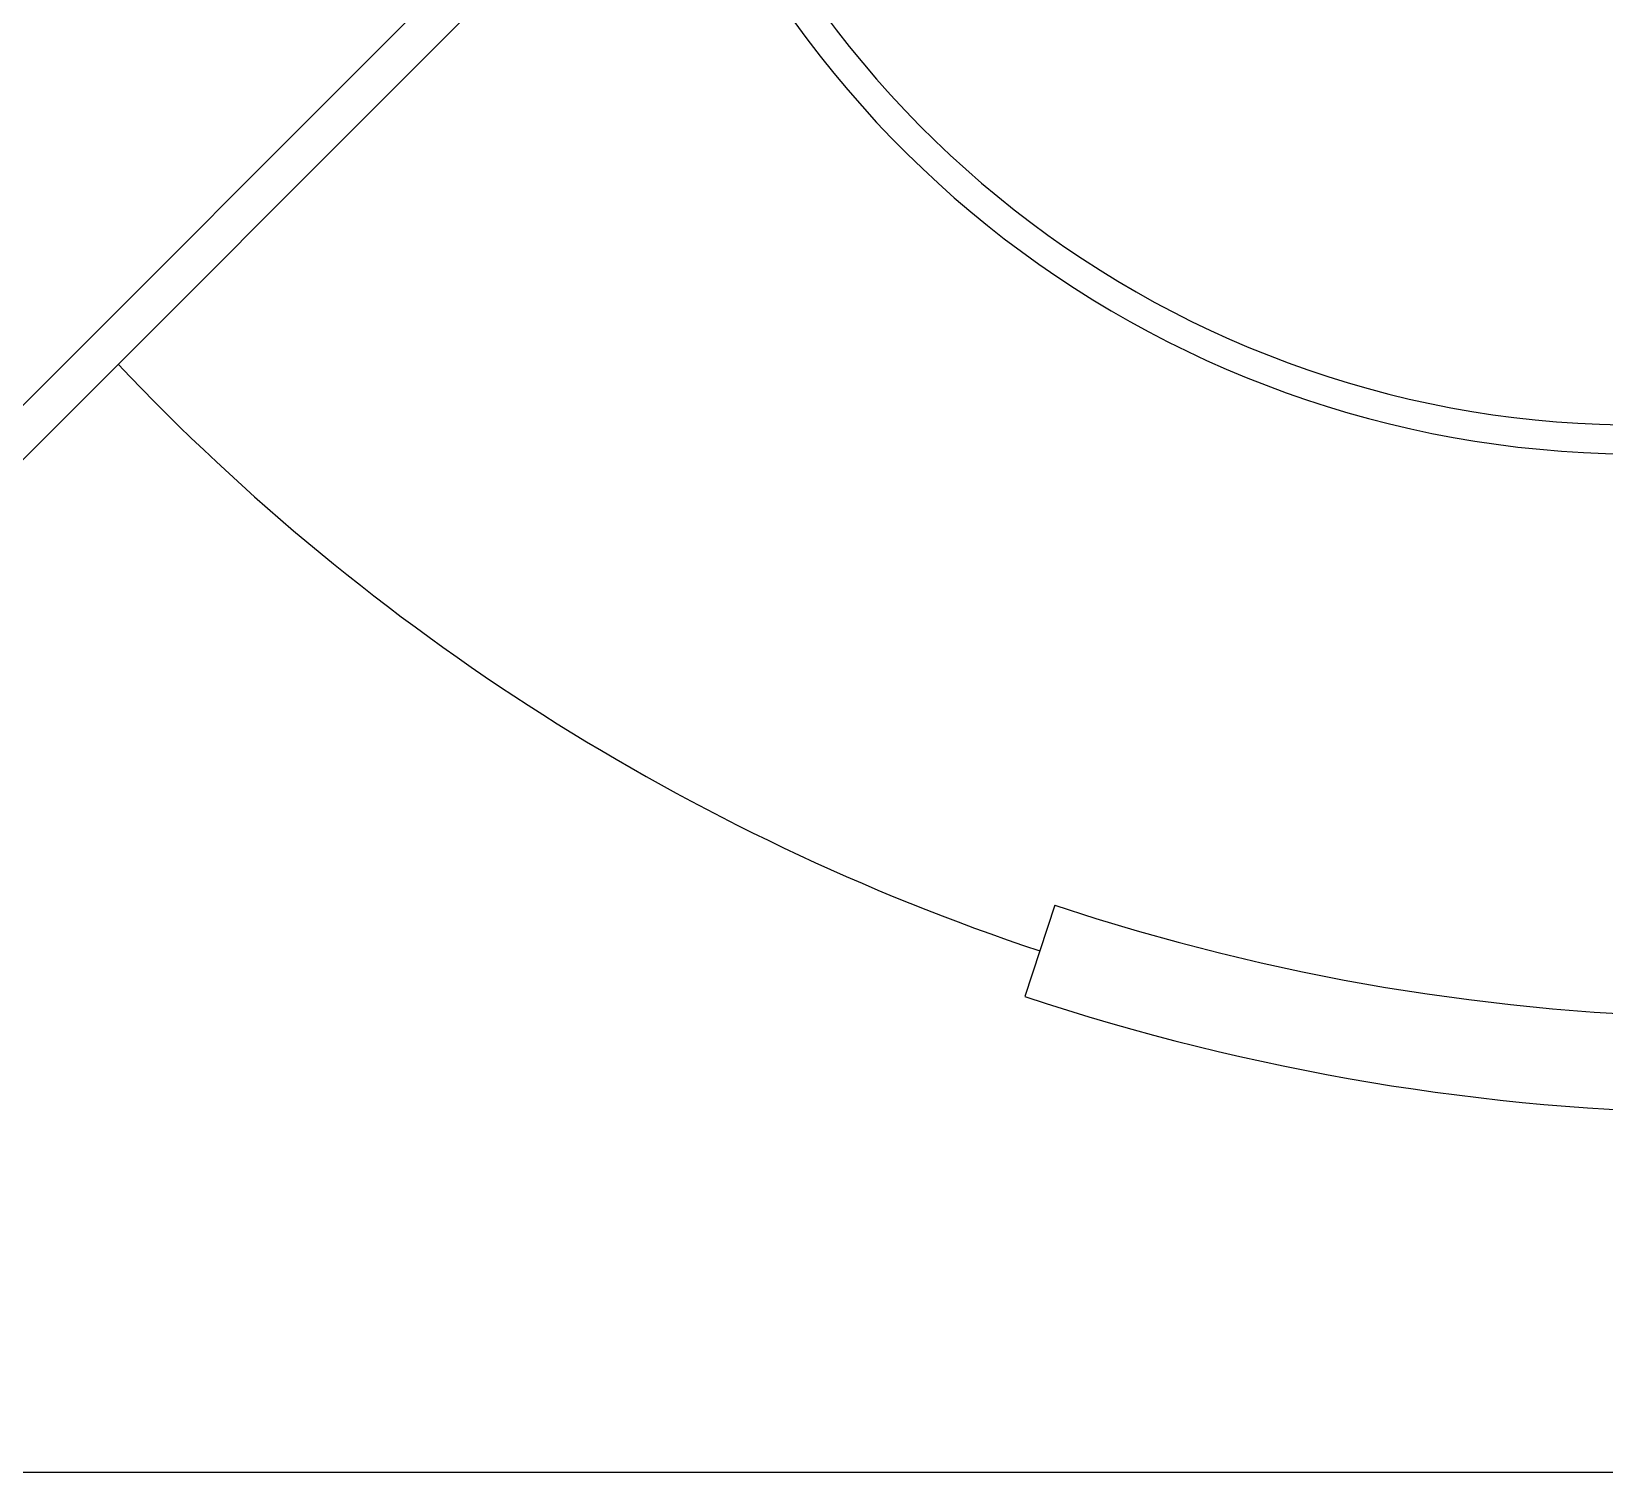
# Model space of a CAD drawing. Header units: millimetres. Extents: x 1145859089 to 1147511753, y -1047484727 to -1047247487.
# Drawn here: x 1147308735 to 1147316924, y -1047442869 to -1047435370 of the extents above; entities that cross this region are included whole.
import ezdxf
from ezdxf.xclip import XClip

# ---------------------------------------------------------------- set-up
doc = ezdxf.new("R2010")
doc.units = ezdxf.units.MM
doc.header["$LTSCALE"] = 100
doc.header["$MEASUREMENT"] = 0
doc.header["$XCLIPFRAME"] = 2
doc.layers.get('0').update_dxf_attribs({"linetype": 'CONTINUOUS'})
doc.layers.add('XREF', color=135, linetype='CONTINUOUS')
doc.layers.add('단지배치도$0$W240910', color=135, linetype='CONTINUOUS')

# ---------------------------------------------------------------- blocks, each defined once
blk = doc.blocks.new('단지배치도$0$zw$9902')
at = {"layer": '단지배치도$0$W240910'}
for p, q in [((74104, -40260.1, 0), (45683.3, -68680.9, 0)), ((53791.2, -68548.1), (53633.6, -69022.6)), ((74800.4, -71500, 1673713.4), (47630.4, -71500, 1673713.4))]:
    blk.add_line(p, q, dxfattribs=at)
at = {"layer": '단지배치도$0$W240910', "ltscale": 5}
blk.add_line((56499, -58148, 0), (45824.7, -68822.3, 0), dxfattribs=at)
at = {"layer": '단지배치도$0$W240910'}
for centre, radius, start, end in [((56819.2, -60799), 5399.4, 202.10162, 356.71209), ((56819.2, -60799), 5249.4, 201.4083, 356.71209), ((57394.3, -57699.4), 11431.4, 251.62775, 321.41813), ((57394.3, -57699.4), 11931.4, 251.62775, 321.41813), ((57394.3, -57699.4), 11681.4, 223.45065, 251.62775), ((57394.3, -57699.4), 11681.4, 223.45065, 251.62775)]:
    blk.add_arc(centre, radius, start, end, dxfattribs=at)
blk = doc.blocks.new('단지배치도')
blk.add_blockref('단지배치도$0$zw$9902', (141034.2, 142437.2))

msp = doc.modelspace()

# ---------------------------------------------------------------- block references
at = {"layer": 'XREF'}
ref = msp.add_blockref('단지배치도', (1147119237.834579, -1047513806.462535), dxfattribs=at)
XClip(ref).set_block_clipping_path([(72982.4064819524, 34919.7593965298), (360382.4067475507, 255319.7593436697)])

doc.saveas('drawing.dxf')
